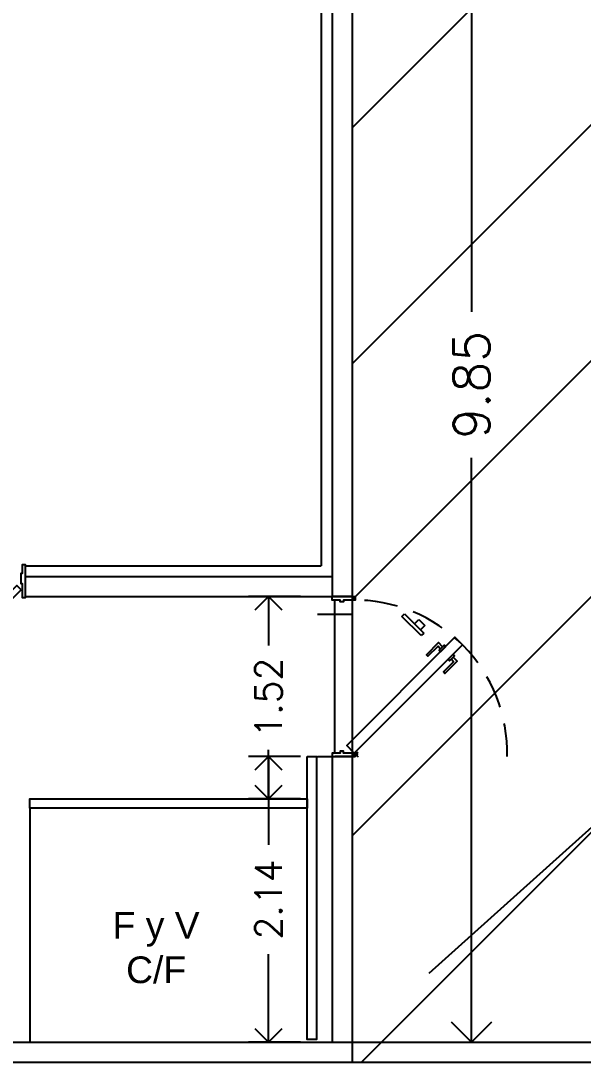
# Model space of a CAD drawing. Extents: x 26 to 214, y -151 to 101.
# Drawn here: x 197.19 to 201.4, y -106.13 to -98.32 of the extents above; entities that cross this region are included whole.
import ezdxf

# ---------------------------------------------------------------- set-up
doc = ezdxf.new("R2010")
doc.units = 0
doc.header["$LTSCALE"] = 10
doc.header["$MEASUREMENT"] = 0
for name, pattern in [('CENTER', [2, 1.25, -0.25, 0.25, -0.25]), ('HIDDEN', [0.375, 0.25, -0.125]), ('HIDDEN2', [0.1875, 0.125, -0.0625])]:
    doc.linetypes.add(name, pattern=pattern)
doc.layers.get('0').update_dxf_attribs({"linetype": 'CONTINUOUS'})
doc.layers.get('DEFPOINTS').update_dxf_attribs({"linetype": 'CONTINUOUS'})
for name, color, linetype in [('00-CARP-HOJAS-PUERTAS', 3, 'CONTINUOUS'), ('00-CARP-MARC-PUERTAS', 3, 'CONTINUOUS'), ('00-LOCALES-R-PUERTAS', 1, 'CONTINUOUS'), ('00-M-A-300', 6, 'CONTINUOUS'), ('00-MUEBLES', 2, 'CONTINUOUS'), ('00-TEXTOS', 4, 'CONTINUOUS'), ('2005-10 PANEL DE CAMARA', 4, 'CONTINUOUS'), ('2005-10-PUERTAS_CAMARAS', 3, 'CONTINUOUS'), ('COTAS-LAYOUT', 1, 'CONTINUOUS'), ('EJE-MEDIANERA-PA', 1, 'CENTER'), ('PANEL-CAMARA', 4, 'CONTINUOUS'), ('proyeccion', 4, 'HIDDEN'), ('SUPERF-COTAS', 1, 'CONTINUOUS')]:
    doc.layers.add(name, color=color, linetype=linetype)
doc.styles.add('ARIAL', font='arial.ttf')
doc.styles.add('ROMANS', font='romans.shx')
doc.dimstyles.new('ACOTA', dxfattribs={"dimtxt": 0.2, "dimasz": 0.2, "dimexe": 0.15, "dimexo": 0.05, "dimgap": 0.1, "dimtad": 0, "dimzin": 0, "dimdsep": 46, "dimtxsty": 'ROMANS', "dimblk1": 'OPEN90', "dimblk2": 'OPEN90', "dimsah": 1, "dimcen": 0, "dimclrd": 1, "dimclre": 1, "dimclrt": 3, "dimaunit": 1, "dimadec": 0, "dimazin": 0, "dimtfac": 1, "dimtix": 1, "dimtmove": 2, "dimatfit": 3, "dimldrblk": 'OPEN90', "dimfxl": 0, "dimtolj": 1, "dimtzin": 0, "dimarcsym": 0})
doc.dimstyles.new('COTA1502', dxfattribs={"dimscale": 1.5, "dimtxt": 0.18, "dimasz": 0.2, "dimexe": 0.1, "dimexo": 0.1, "dimgap": 0.09, "dimtad": 0, "dimzin": 0, "dimdsep": 46, "dimtxsty": 'ROMANS', "dimblk": 'OPEN90', "dimcen": 0.1, "dimclrd": 256, "dimclre": 256, "dimclrt": 2, "dimadec": 0, "dimazin": 0, "dimtfac": 1, "dimtix": 1, "dimtmove": 2, "dimatfit": 3, "dimldrblk": 'OPEN90', "dimfxl": 0, "dimtolj": 1, "dimtzin": 0, "dimarcsym": 0})

# ---------------------------------------------------------------- blocks, each defined once
blk = doc.blocks.new('_Open90')
at = {"color": 0, "linetype": 'ByBlock', "lineweight": -2}
for p, q in [((-0.5, 0.5), (0, 0)), ((0, 0), (-1, 0)), ((0, 0), (-0.5, -0.5))]:
    blk.add_line(p, q, dxfattribs=at)
blk = doc.blocks.new('*D5')
at = {"layer": 'DEFPOINTS', "color": 0, "transparency": 16777216}
for p in [(199.6723, -96.1231), (200.5688, -96.1231), (199.6723, -105.9731)]:
    blk.add_point(p, dxfattribs=at)
at = {"layer": 'SUPERF-COTAS', "lineweight": -2, "transparency": 16777216}
for p, q in [((199.8223, -96.1231), (200.7188, -96.1231)), ((200.5688, -96.4231), (200.5688, -100.5017)), ((200.5688, -105.6731), (200.5688, -101.5945)), ((199.8223, -105.9731), (200.7188, -105.9731))]:
    blk.add_line(p, q, dxfattribs=at)
at = {"layer": 'SUPERF-COTAS', "lineweight": -2, "transparency": 16777216, "xscale": 0.3, "yscale": 0.3, "zscale": 0.3}
for p, rotation in [((200.5688, -96.1231), 90), ((200.5688, -105.9731), 270)]:
    blk.add_blockref('_Open90', p, dxfattribs=dict(at, rotation=rotation))
at = {"layer": 'SUPERF-COTAS', "color": 2, "transparency": 16777216, "insert": (200.5688, -101.0481), "char_height": 0.27, "attachment_point": 5, "rotation": 90, "style": 'ROMANS'}
blk.add_mtext('\\A1;9.85', dxfattribs=at)
blk = doc.blocks.new('*D103')
at = {"layer": 'COTAS-LAYOUT', "color": 1, "lineweight": -2, "transparency": 16777216}
for p, q in [((199.2867, -103.8331), (198.8965, -103.8331)), ((199.0465, -104.0331), (199.0465, -104.4936)), ((199.0465, -105.7731), (199.0465, -105.3126)), ((199.2867, -105.9731), (198.8965, -105.9731))]:
    blk.add_line(p, q, dxfattribs=at)
at = {"layer": 'DEFPOINTS', "color": 0, "transparency": 16777216}
for p in [(199.3367, -103.8331, -28.9), (199.0465, -105.9731), (199.3367, -105.9731, -28.9)]:
    blk.add_point(p, dxfattribs=at)
at = {"layer": 'COTAS-LAYOUT', "color": 1, "lineweight": -2, "transparency": 16777216, "xscale": 0.2, "yscale": 0.2, "zscale": 0.2}
for p, rotation in [((199.0465, -103.8331), 90), ((199.0465, -105.9731), 270)]:
    blk.add_blockref('_Open90', p, dxfattribs=dict(at, rotation=rotation))
at = {"layer": 'COTAS-LAYOUT', "color": 3, "transparency": 16777216, "insert": (199.0465, -104.9031), "char_height": 0.2, "attachment_point": 5, "rotation": 90, "style": 'ROMANS'}
blk.add_mtext('\\A1;2.14', dxfattribs=at)
blk = doc.blocks.new('*D104')
at = {"layer": 'COTAS-LAYOUT', "color": 1, "lineweight": -2, "transparency": 16777216}
for p, q in [((199.2867, -102.6331), (198.8965, -102.6331)), ((199.0465, -102.8331), (199.0465, -103.0011)), ((199.0465, -103.95), (199.0465, -103.782)), ((199.2867, -104.15), (198.8965, -104.15))]:
    blk.add_line(p, q, dxfattribs=at)
at = {"layer": 'DEFPOINTS', "color": 0, "transparency": 16777216}
for p in [(199.0465, -102.6331), (199.3367, -102.6331, -28.9), (199.3367, -104.15, -28.9)]:
    blk.add_point(p, dxfattribs=at)
at = {"layer": 'COTAS-LAYOUT', "color": 1, "lineweight": -2, "transparency": 16777216, "xscale": 0.2, "yscale": 0.2, "zscale": 0.2}
for p, rotation in [((199.0465, -102.6331), 90), ((199.0465, -104.15), 270)]:
    blk.add_blockref('_Open90', p, dxfattribs=dict(at, rotation=rotation))
at = {"layer": 'COTAS-LAYOUT', "color": 3, "transparency": 16777216, "insert": (199.0465, -103.3916), "char_height": 0.2, "attachment_point": 5, "rotation": 90, "style": 'ROMANS'}
blk.add_mtext('\\A1;1.52', dxfattribs=at)

msp = doc.modelspace()

# ---------------------------------------------------------------- hatches: boundary and pattern name
h = msp.add_hatch()
h.set_pattern_fill('ANSI31', color=2, scale=10, style=0)
h.set_pattern_definition([(45, (121.4715, -104.8454), (-0.883883, 0.883883), [])])
h.paths.add_polyline_path([(211.1821, -106.1298), (210.6223, -96.1231), (199.6723, -96.1231), (199.6723, -106.1231)])

# ---------------------------------------------------------------- linework, layer by layer
msp.add_lwpolyline([(211.1821, -106.1298), (210.6223, -96.1231), (199.6723, -96.1231), (199.6723, -106.1231)], close=True)
at = {"layer": '00-CARP-HOJAS-PUERTAS'}
for p, q in [((199.6795, -103.797), (199.7174, -103.8348)), ((199.6795, -103.8348), (199.7174, -103.797))]:
    msp.add_line(p, q, dxfattribs=at)
msp.add_lwpolyline([(199.689, -103.8064), (199.6328, -103.7503), (200.4437, -102.9394), (200.4998, -102.9956)], close=True, dxfattribs=at)
at = {"layer": '00-CARP-HOJAS-PUERTAS', "color": 1}
for points in [[(200.3509, -103.0095), (200.3207, -102.9792), (200.2299, -103.07), (200.2412, -103.0814), (200.3169, -103.0057), (200.3358, -103.0246)], [(200.3736, -103.0095), (200.3623, -102.9981), (200.3244, -103.036), (200.3358, -103.0473), (200.3736, -103.0095), (200.3736, -103.0095)], [(200.4298, -103.0656), (200.4411, -103.077), (200.4033, -103.1148), (200.3919, -103.1035), (200.4298, -103.0656), (200.4298, -103.0656)], [(200.4298, -103.0883), (200.46, -103.1186), (200.3692, -103.2094), (200.3579, -103.198), (200.4336, -103.1224), (200.4146, -103.1035)]]:
    msp.add_lwpolyline(points, close=True, dxfattribs=at)
at = {"layer": '00-CARP-HOJAS-PUERTAS'}
msp.add_circle((199.6984, -103.8159), 0.0134, dxfattribs=at)
at = {"layer": '00-CARP-HOJAS-PUERTAS', "color": 1, "linetype": 'HIDDEN', "ltscale": 0.1}
msp.add_arc((199.689, -103.8064), 1.1467, 358.66744, 90.66623, dxfattribs=at)
at = {"layer": '00-CARP-MARC-PUERTAS'}
for points in [[(199.6757, -102.6331), (199.6957, -102.6331), (199.6957, -102.6598), (199.608, -102.6598), (199.608, -102.6731), (199.5843, -102.6731), (199.5843, -102.6598), (199.5223, -102.6598), (199.5223, -102.6331), (199.5423, -102.6331)], [(199.6757, -103.8331), (199.6957, -103.8331), (199.6957, -103.8064), (199.608, -103.8064), (199.608, -103.7931), (199.5843, -103.7931), (199.5843, -103.8064), (199.5223, -103.8064), (199.5223, -103.8331), (199.5423, -103.8331)]]:
    msp.add_lwpolyline(points, dxfattribs=at)
at = {"layer": '00-LOCALES-R-PUERTAS'}
for p, q in [((199.5423, -103.8064), (199.5423, -102.6598)), ((199.6757, -103.8064), (199.6757, -102.6598))]:
    msp.add_line(p, q, dxfattribs=at)
at = {"layer": '00-M-A-300'}
for p, q in [((199.6723, -95.9731), (199.6723, -102.6331)), ((199.5223, -96.2731), (199.5223, -102.6331)), ((197.2223, -102.4831), (197.2223, -102.6331)), ((197.2223, -102.4831), (199.5223, -102.4831)), ((197.2223, -102.6331), (199.6723, -102.6331)), ((199.6723, -102.6331), (199.5223, -102.6331)), ((199.6757, -102.6331), (199.5423, -102.6331)), ((199.4146, -102.7664), (199.6812, -102.7664)), ((199.4146, -103.8331), (199.6812, -103.8331)), ((199.5223, -103.8331), (199.5223, -105.9731)), ((199.6757, -103.8331), (199.5423, -103.8331)), ((199.6723, -103.8331), (199.6723, -105.9731)), ((190.9128, -105.9731), (211.0191, -105.9731))]:
    msp.add_line(p, q, dxfattribs=at)
at = {"layer": '00-MUEBLES', "color": 1, "linetype": 'HIDDEN2', "elevation": 38.5333}
for points in [[(200.2098, -102.9071), (200.1902, -102.9268), (200.0458, -102.7824), (200.0654, -102.7627)], [(200.2188, -102.8518), (200.1866, -102.8839), (200.1403, -102.8376), (200.1724, -102.8055)]]:
    msp.add_lwpolyline(points, close=True, dxfattribs=at)
at = {"layer": '2005-10 PANEL DE CAMARA'}
for points in [[(199.3367, -103.8331), (199.4067, -103.8331), (199.4067, -105.9531), (199.3367, -105.9531)], [(197.2581, -104.22), (197.2581, -104.15), (199.3367, -104.15), (199.3367, -104.22)]]:
    msp.add_lwpolyline(points, close=True, dxfattribs=at)
at = {"layer": '2005-10-PUERTAS_CAMARAS'}
for points in [[(197.2223, -102.6231), (197.2223, -102.6431), (197.2023, -102.6431), (197.2023, -102.5381), (197.1923, -102.5381), (197.1923, -102.4581), (197.2023, -102.4581), (197.2023, -102.3931), (197.2223, -102.3931), (197.2223, -102.4031)], [(197.1923, -102.5831), (197.1605, -102.5513), (196.213, -103.4988), (196.2448, -103.5306), (197.1923, -102.5831)]]:
    msp.add_lwpolyline(points, dxfattribs=at)
at = {"layer": 'EJE-MEDIANERA-PA'}
msp.add_line((191.0821, -106.1231), (211.6636, -106.1231), dxfattribs=at)
at = {"layer": 'PANEL-CAMARA'}
for p, q in [((199.4423, -96.3531), (199.4423, -102.4031)), ((197.2223, -102.4031), (197.2223, -102.4831)), ((197.2223, -102.4031), (199.4423, -102.4031))]:
    msp.add_line(p, q, dxfattribs=at)
at = {"layer": 'proyeccion'}
for p, q in [((210.4804, -96.2731), (199.6723, -105.9731)), ((197.2581, -104.22), (197.2581, -105.9731))]:
    msp.add_line(p, q, dxfattribs=at)

# ---------------------------------------------------------------- texts
at = {"layer": '00-TEXTOS', "insert": (198.2041, -105.265), "char_height": 0.2, "width": 1.98402, "attachment_point": 5, "style": 'ARIAL'}
msp.add_mtext('F y V\\PC/F', dxfattribs=at)

# ---------------------------------------------------------------- dimensions: what is measured, and where the dimension line sits
at = {"layer": 'COTAS-LAYOUT'}
for base, p1, p2, picture, middle in [((199.0465, -102.6331, 28.9), (199.3367, -104.15), (199.3367, -102.6331), '*D104', (199.0465, -103.3916, 28.9)), ((199.0465, -105.9731, 28.9), (199.3367, -103.8331), (199.3367, -105.9731), '*D103', (199.0465, -104.9031, 28.9))]:
    dim = msp.add_linear_dim(base=base, p1=p1, p2=p2, angle=90, dimstyle='ACOTA', dxfattribs=at)
    dim.commit()
    dim.dimension.update_dxf_attribs({"geometry": picture, "text_midpoint": middle})
at = {"layer": 'SUPERF-COTAS'}
dim = msp.add_linear_dim(base=(200.5688, -96.1231), p1=(199.6723, -105.9731), p2=(199.6723, -96.1231), angle=90, dimstyle='COTA1502', dxfattribs=at)
dim.commit()
dim.dimension.update_dxf_attribs({"geometry": '*D5', "text_midpoint": (200.5688, -101.0481)})

doc.saveas('drawing.dxf')
